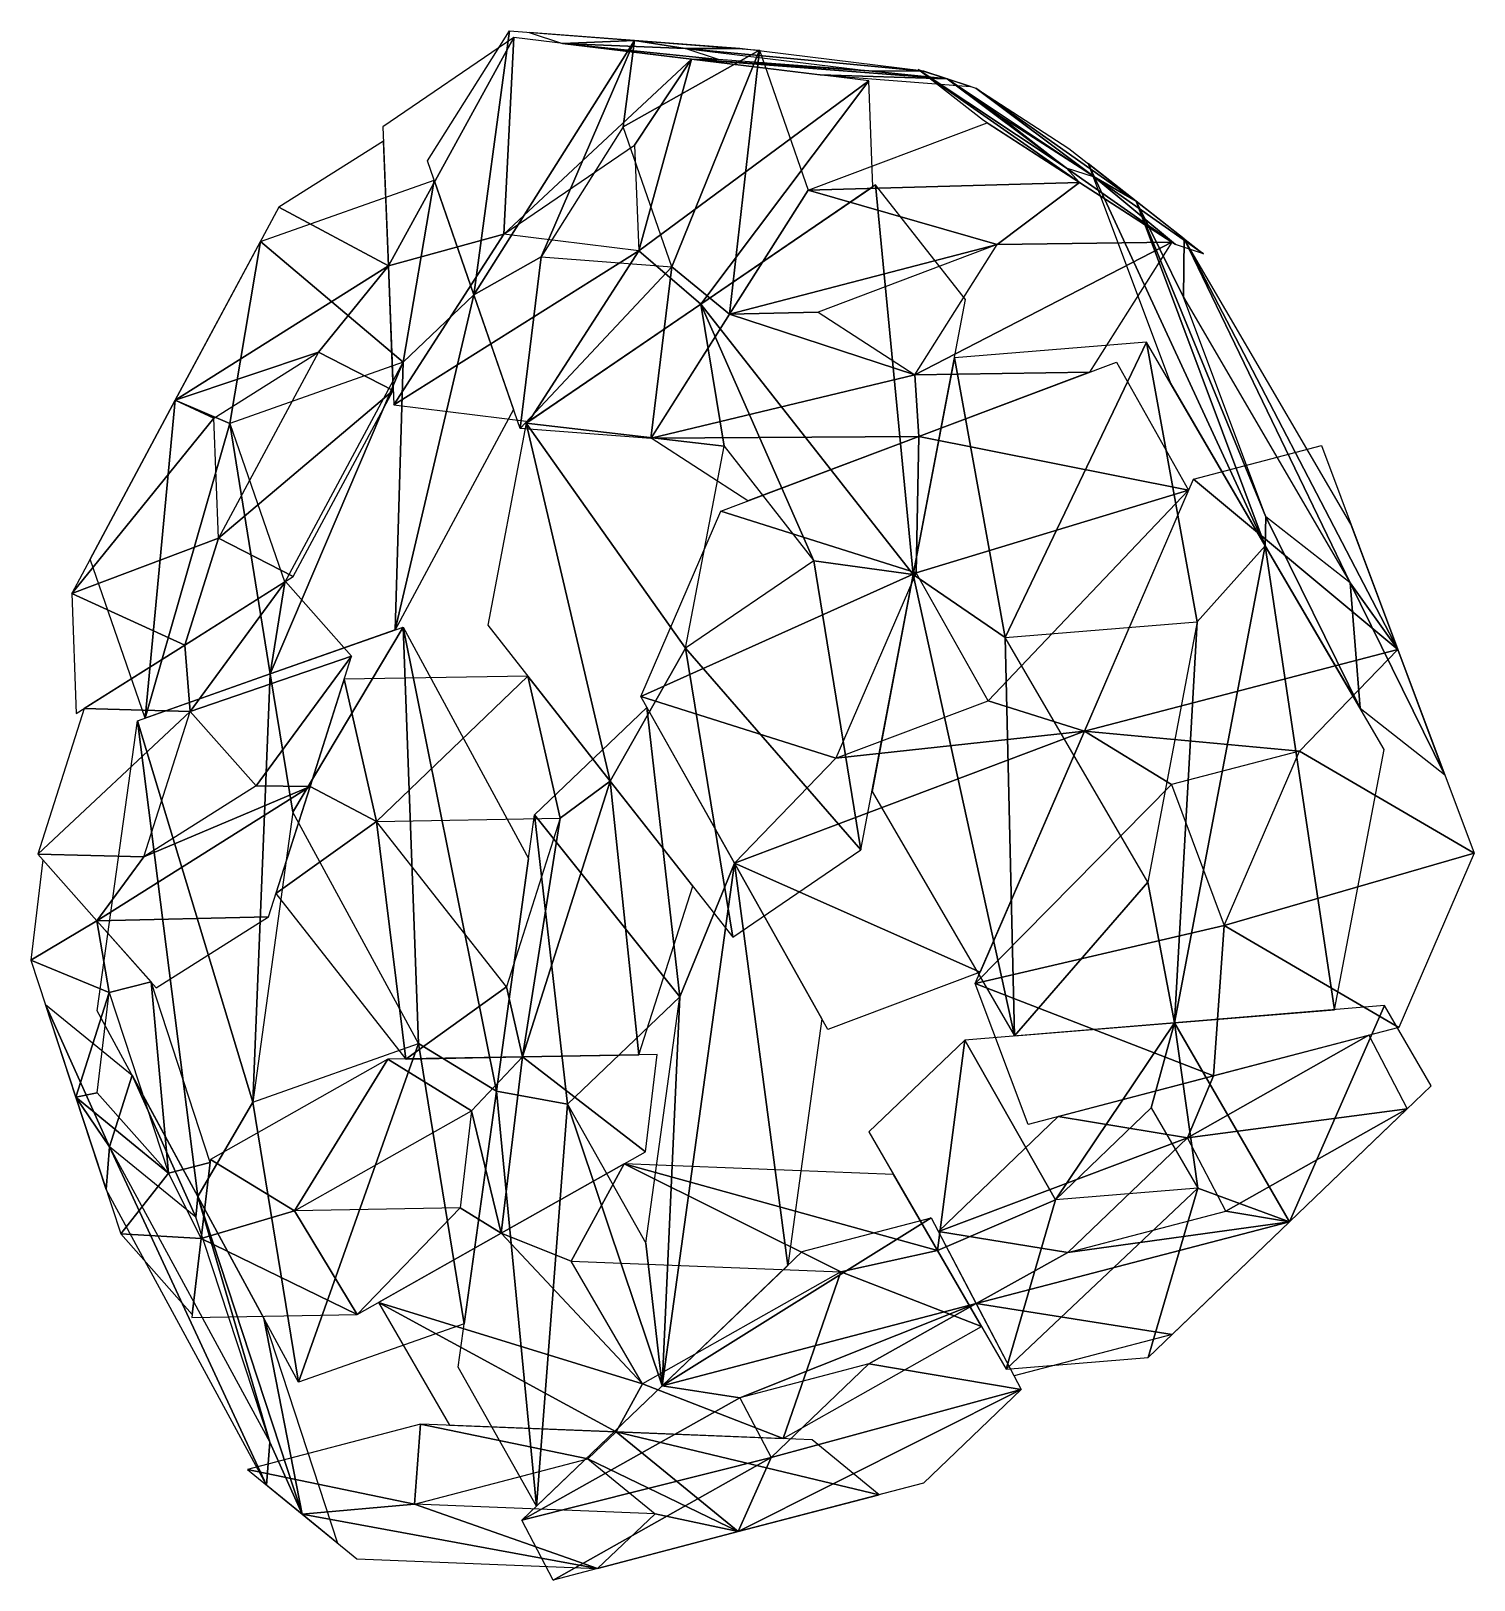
# Model space of a CAD drawing. Header units: metres. Extents: x 0 to 223, y -136 to 103.
import ezdxf

# ---------------------------------------------------------------- set-up
doc = ezdxf.new("R2010")
doc.units = ezdxf.units.M

msp = doc.modelspace()

# ---------------------------------------------------------------- linework, layer by layer
for points in [[(61.218636, 82.947014, -631.99615), (73.889496, 102.97229, -627.4152), (68.37811, 62.30388, -646.5741), (68.37821, 62.303978, -646.574)], [(93.175385, 101.49399, -637.6091), (68.37811, 62.30388, -646.5741), (73.889496, 102.97229, -627.4152), (73.889595, 102.97239, -627.4151)], [(82.06721, 101.04958, -600.09985), (93.175385, 101.49399, -637.6091), (76.923645, 102.73972, -629.019), (76.923744, 102.73982, -629.01886)], [(54.370083, 88.21034, -579.8521), (55.201847, 66.76205, -531.3019), (74.54983, 101.96967, -604.52167), (74.54993, 101.96977, -604.52155)], [(72.99449, 71.628654, -536.69604), (74.54983, 101.96967, -604.52167), (55.201847, 66.76205, -531.3019), (55.201946, 66.762146, -531.30176)], [(68.37811, 62.30388, -646.5741), (93.175385, 101.49399, -637.6091), (78.74417, 68.14043, -648.4913), (78.74427, 68.140526, -648.49115)], [(74.54983, 101.96967, -604.52167), (72.99449, 71.628654, -536.69604), (101.924255, 98.61917, -588.41956), (101.924355, 98.61927, -588.41943)], [(91.41504, 88.1657, -643.91034), (78.74417, 68.14043, -648.4913), (93.175385, 101.49399, -637.6091), (93.17548, 101.49409, -637.60895)], [(82.06721, 101.04958, -600.09985), (100.95401, 100.28916, -626.8627), (93.175385, 101.49399, -637.6091), (93.17548, 101.49409, -637.60895)], [(82.06721, 101.04958, -600.09985), (101.92425, 98.61917, -588.41956), (106.09758, 98.59902, -597.9435), (106.09768, 98.59912, -597.94336)], [(82.06721, 101.04958, -600.09985), (106.09758, 98.59902, -597.9435), (100.95401, 100.28916, -626.8627), (100.95411, 100.28926, -626.86255)], [(112.46129, 100.01568, -647.80286), (91.41504, 88.1657, -643.91034), (93.175385, 101.49399, -637.6091), (93.17548, 101.49409, -637.60895)], [(100.95401, 100.28916, -626.8627), (109.42714, 100.24825, -646.19916), (93.175385, 101.49399, -637.6091), (93.17548, 101.49409, -637.60895)], [(93.17423, 85.38798, -561.3656), (101.924255, 98.61917, -588.41956), (72.99449, 71.628654, -536.69604), (72.99459, 71.62875, -536.6959)], [(112.46129, 100.01568, -647.80286), (98.895966, 66.59574, -659.14276), (91.41504, 88.1657, -643.91034), (91.41514, 88.1658, -643.9102)], [(93.806595, 69.08134, -524.454), (101.924255, 98.61917, -588.41956), (93.17423, 85.38798, -561.3656), (93.17433, 85.38808, -561.3655)], [(93.806595, 69.08134, -524.454), (129.29868, 95.26868, -572.31744), (101.924255, 98.61917, -588.41956), (101.924355, 98.61927, -588.41943)], [(112.46129, 100.01568, -647.80286), (107.815796, 59.280884, -667.4194), (98.895966, 66.59574, -659.14276), (98.896065, 66.59584, -659.14264)], [(100.95401, 100.28916, -626.8627), (129.28352, 96.82177, -610.1987), (137.75665, 96.780846, -629.5352), (137.75676, 96.780945, -629.5351)], [(100.95401, 100.28916, -626.8627), (137.75665, 96.780846, -629.5352), (109.42714, 100.24825, -646.19916), (109.42724, 100.24835, -646.19904)], [(101.92425, 98.61917, -588.41956), (121.78129, 96.18877, -576.7393), (141.36194, 95.59618, -609.2649), (141.36205, 95.59628, -609.2648)], [(101.92425, 98.61917, -588.41956), (141.36194, 95.59618, -609.2649), (129.28352, 96.82177, -610.1987), (129.28363, 96.82187, -610.1986)], [(101.92425, 98.61917, -588.41956), (129.28352, 96.82177, -610.1987), (106.09758, 98.59902, -597.9435), (106.09768, 98.59912, -597.94336)], [(112.46129, 100.01568, -647.80286), (119.94221, 78.44571, -663.0353), (107.815796, 59.280884, -667.4194), (107.815895, 59.280983, -667.41925)], [(141.36194, 95.59618, -609.2649), (121.78129, 96.18877, -576.7393), (144.96722, 94.41151, -588.9945), (144.96733, 94.411606, -588.9944)], [(137.75665, 96.780846, -629.5352), (129.28352, 96.82177, -610.1987), (141.36194, 95.59618, -609.2649), (141.36205, 95.59628, -609.2648)], [(136.91891, 97.05613, -634.2452), (141.36194, 95.59618, -609.2649), (159.73058, 81.8912, -641.2108), (159.73068, 81.8913, -641.2107)], [(136.91891, 97.05613, -634.2452), (159.73058, 81.8912, -641.2108), (161.79193, 79.61329, -657.8419), (161.79204, 79.61339, -657.8418)], [(136.91891, 97.05613, -634.2452), (161.79193, 79.61329, -657.8419), (146.97377, 89.18996, -658.15295), (146.97388, 89.190056, -658.15283)], [(145.80495, 94.13624, -584.28455), (164.03644, 80.476326, -617.0017), (141.36194, 95.59618, -609.2649), (141.36205, 95.59628, -609.2648)], [(159.73058, 81.8912, -641.2108), (141.36194, 95.59618, -609.2649), (149.67572, 89.75736, -617.3031), (149.67583, 89.75746, -617.303)], [(149.67572, 89.75736, -617.3031), (141.36194, 95.59618, -609.2649), (164.03644, 80.476326, -617.0017), (164.03654, 80.476425, -617.0016)], [(93.806595, 69.08134, -524.454), (103.38838, 60.86423, -502.9577), (129.29868, 95.26868, -572.31744), (129.29878, 95.268776, -572.3173)], [(129.29868, 95.26868, -572.31744), (103.38838, 60.86423, -502.9577), (129.93105, 78.96204, -535.4058), (129.93115, 78.96214, -535.4057)], [(160.16563, 84.8552, -583.98315), (170.5408, 76.73847, -608.6524), (145.80495, 94.13624, -584.28455), (145.80505, 94.13634, -584.2844)], [(164.03644, 80.476326, -617.0017), (145.80495, 94.13624, -584.28455), (170.5408, 76.73847, -608.6524), (170.54091, 76.73857, -608.6523)], [(147.55202, 88.81625, -658.1408), (161.79193, 79.61329, -657.8419), (119.917404, 78.4065, -663.04425), (119.9175, 78.4066, -663.0441)], [(54.456345, 85.98603, -574.8172), (38.32839, 75.808586, -594.56494), (55.20185, 66.76205, -531.3019), (55.20195, 66.762146, -531.30176)], [(164.03644, 80.476326, -617.0017), (176.61008, 70.03662, -657.5309), (159.73058, 81.8912, -641.2108), (159.73068, 81.8913, -641.2107)], [(161.79193, 79.61329, -657.8419), (159.73058, 81.8912, -641.2108), (176.61008, 70.03662, -657.5309), (176.61018, 70.03672, -657.53076)], [(190.43573, 23.597372, -581.28674), (170.5408, 76.73847, -608.6524), (163.12932, 82.536644, -591.02997), (163.12943, 82.53674, -591.02985)], [(190.43573, 23.597372, -581.28674), (163.12932, 82.536644, -591.02997), (175.80688, 48.673748, -573.59186), (175.80699, 48.673847, -573.59174)], [(35.49326, 70.52658, -590.48065), (62.245647, 79.9858, -634.08734), (57.48225, 51.90069, -629.6356), (57.48235, 51.900787, -629.6355)], [(57.48225, 51.90069, -629.6356), (62.245647, 79.9858, -634.08734), (68.37811, 62.30388, -646.5741), (68.37821, 62.303978, -646.574)], [(103.388374, 60.864235, -502.9577), (136.13814, 19.144379, -510.9314), (130.33134, 79.23498, -535.8952), (130.33145, 79.23508, -535.8951)], [(149.10571, 70.02735, -660.8281), (119.917404, 78.4065, -663.04425), (161.79193, 79.61329, -657.8419), (161.79204, 79.61339, -657.8418)], [(144.19562, 61.573296, -539.27075), (130.33134, 79.23498, -535.8952), (136.13814, 19.144379, -510.9314), (136.13824, 19.144478, -510.9313)], [(176.03185, 70.410324, -657.543), (149.10571, 70.02735, -660.8281), (161.79193, 79.61329, -657.8419), (161.79204, 79.61339, -657.8418)], [(170.5408, 76.73847, -608.6524), (180.91595, 68.62175, -633.3217), (164.03644, 80.476326, -617.0017), (164.03654, 80.476425, -617.0016)], [(176.61008, 70.03662, -657.5309), (164.03644, 80.476326, -617.0017), (180.91595, 68.62175, -633.3217), (180.91606, 68.62185, -633.3216)], [(119.917404, 78.4065, -663.04425), (149.10571, 70.02735, -660.8281), (107.815796, 59.280884, -667.4194), (107.815895, 59.280983, -667.41925)], [(190.43573, 23.597372, -581.28674), (190.49979, 28.04578, -590.3783), (170.5408, 76.73847, -608.6524), (170.54091, 76.73857, -608.6523)], [(170.5408, 76.73847, -608.6524), (190.49979, 28.04578, -590.3783), (177.8222, 61.908684, -607.8164), (177.82231, 61.908783, -607.8163)], [(177.95227, 70.9403, -626.2749), (170.5408, 76.73847, -608.6524), (177.8222, 61.908684, -607.8164), (177.82231, 61.908783, -607.8163)], [(22.342773, 46.02651, -571.5359), (55.20185, 66.76205, -531.3019), (38.32839, 75.808586, -594.56494), (38.328487, 75.808685, -594.5648)], [(35.49326, 70.52658, -590.48065), (30.729855, 42.441467, -586.02893), (22.34277, 46.026512, -571.5359), (22.342869, 46.02661, -571.53577)], [(35.49326, 70.52658, -590.48065), (57.48225, 51.90069, -629.6356), (30.729855, 42.441467, -586.02893), (30.729954, 42.441566, -586.0288)], [(56.033607, 45.31374, -482.7516), (72.99449, 71.628654, -536.69604), (55.201847, 66.76205, -531.3019), (55.201946, 66.762146, -531.30176)], [(56.033607, 45.31374, -482.7516), (93.806595, 69.08134, -524.454), (72.99449, 71.628654, -536.69604), (72.99459, 71.62875, -536.6959)], [(121.471085, 59.617607, -665.73157), (107.815796, 59.280884, -667.4194), (149.10571, 70.02735, -660.8281), (149.10582, 70.02745, -660.828)], [(176.03185, 70.410324, -657.543), (163.33617, 50.345833, -662.13293), (136.41003, 49.962868, -665.418), (136.41014, 49.962967, -665.4179)], [(176.03185, 70.410324, -657.543), (136.41003, 49.962868, -665.418), (149.10571, 70.02735, -660.8281), (149.10582, 70.02745, -660.828)], [(177.95227, 70.9403, -626.2749), (177.8222, 61.908684, -607.8164), (203.51831, 17.861069, -621.3329), (203.51842, 17.861168, -621.33276)], [(177.95227, 70.9403, -626.2749), (203.51831, 17.861069, -621.3329), (210.86574, 7.614485, -629.86383), (210.86584, 7.614585, -629.8637)], [(177.95227, 70.9403, -626.2749), (210.86574, 7.614485, -629.86383), (203.64838, 26.892689, -639.7914), (203.64848, 26.892788, -639.79126)], [(56.033607, 45.31374, -482.7516), (76.84573, 42.766434, -470.50955), (93.806595, 69.08134, -524.454), (93.806694, 69.081436, -524.45386)], [(68.37811, 62.30388, -646.5741), (78.74417, 68.14043, -648.4913), (75.5376, 41.66074, -661.152), (75.5377, 41.66084, -661.15186)], [(98.895966, 66.59574, -659.14276), (75.5376, 41.66074, -661.152), (78.74417, 68.14043, -648.4913), (78.74427, 68.140526, -648.49115)], [(93.806595, 69.08134, -524.454), (76.84573, 42.766434, -470.50955), (103.38838, 60.86423, -502.9577), (103.38848, 60.86433, -502.9576)], [(55.20185, 66.76205, -531.3019), (22.342773, 46.02651, -571.5359), (44.405327, 53.4498, -530.46277), (44.405426, 53.449898, -530.46265)], [(55.20185, 66.76205, -531.3019), (44.405327, 53.4498, -530.46277), (55.94736, 47.538055, -487.78656), (55.94746, 47.538155, -487.78647)], [(75.5376, 41.66074, -661.152), (98.895966, 66.59574, -659.14276), (95.68938, 40.11605, -671.80347), (95.689476, 40.11615, -671.80334)], [(107.815796, 59.280884, -667.4194), (95.68938, 40.11605, -671.80347), (98.895966, 66.59574, -659.14276), (98.896065, 66.59584, -659.14264)], [(57.48225, 51.90069, -629.6356), (68.37811, 62.30388, -646.5741), (56.26613, 10.631552, -632.7777), (56.266228, 10.631652, -632.7776)], [(56.26613, 10.631552, -632.7777), (68.37811, 62.30388, -646.5741), (74.510574, 44.621956, -659.0608), (74.51067, 44.622055, -659.06067)], [(76.44543, 42.4935, -470.0202), (106.961624, 38.923492, -495.1231), (103.388374, 60.864235, -502.9577), (103.38847, 60.864334, -502.9576)], [(106.961624, 38.923492, -495.1231), (120.8259, 21.261818, -498.4987), (103.388374, 60.864235, -502.9577), (103.38847, 60.864334, -502.9576)], [(136.13814, 19.144379, -510.9314), (103.388374, 60.864235, -502.9577), (120.8259, 21.261818, -498.4987), (120.826, 21.261917, -498.4986)], [(136.41003, 49.962868, -665.418), (95.714195, 40.155266, -671.7945), (107.815796, 59.280884, -667.4194), (107.815895, 59.280983, -667.41925)], [(136.41003, 49.962868, -665.418), (107.815796, 59.280884, -667.4194), (121.471085, 59.617607, -665.73157), (121.47118, 59.617706, -665.73145)], [(150.32811, 9.446066, -524.66315), (172.11063, 55.00981, -571.6476), (142.48782, 52.580414, -533.2642), (142.48793, 52.580513, -533.2641)], [(150.32811, 9.446066, -524.66315), (179.95093, 11.875458, -563.04645), (172.11063, 55.00981, -571.6476), (172.11073, 55.00991, -571.64746)], [(172.11063, 55.00981, -571.6476), (179.95093, 11.875458, -563.04645), (190.43573, 23.597372, -581.28674), (190.43584, 23.597471, -581.2866)], [(28.27737, 43.272343, -550.2105), (44.405327, 53.4498, -530.46277), (22.342773, 46.02651, -571.5359), (22.342873, 46.026608, -571.53577)], [(28.995998, 24.74139, -508.26395), (55.94736, 47.538055, -487.78656), (44.405327, 53.4498, -530.46277), (44.405426, 53.449898, -530.46265)], [(150.32811, 9.446066, -524.66315), (142.48782, 52.580414, -533.2642), (136.13814, 19.144379, -510.9314), (136.13824, 19.144478, -510.9313)], [(57.48225, 51.90069, -629.6356), (56.26613, 10.631552, -632.7777), (36.983177, 3.8134055, -601.34625), (36.983276, 3.8135054, -601.3461)], [(57.48225, 51.90069, -629.6356), (36.983177, 3.8134055, -601.34625), (39.237797, 17.910282, -603.3525), (39.237896, 17.910381, -603.35236)], [(136.41003, 49.962868, -665.418), (163.33617, 50.345833, -662.13293), (136.99466, 40.42318, -666.80695), (136.99477, 40.42328, -666.8068)], [(178.60239, 32.141563, -659.4633), (136.99466, 40.42318, -666.80695), (167.49146, 51.911095, -661.3956), (167.49156, 51.911194, -661.3955)], [(136.41003, 49.962868, -665.418), (136.99466, 40.42318, -666.80695), (95.714195, 40.155266, -671.7945), (95.714294, 40.155365, -671.7944)], [(6.3571587, 16.24444, -548.5069), (28.27737, 43.272343, -550.2105), (22.342773, 46.02651, -571.5359), (22.342873, 46.026608, -571.53577)], [(9.192286, 21.526447, -552.5912), (22.34277, 46.026512, -571.5359), (17.700222, -3.0047402, -569.9148), (17.700321, -3.0046403, -569.9147)], [(30.729855, 42.441467, -586.02893), (17.700222, -3.0047402, -569.9148), (22.34277, 46.026512, -571.5359), (22.342869, 46.02661, -571.53577)], [(55.94736, 47.538055, -487.78656), (28.995998, 24.74139, -508.26395), (40.538033, 18.829655, -465.58774), (40.53813, 18.829754, -465.58765)], [(6.3571587, 16.24444, -548.5069), (28.995998, 24.74139, -508.26395), (28.27737, 43.272343, -550.2105), (28.27747, 43.27244, -550.2104)], [(17.700222, -3.0047402, -569.9148), (30.729855, 42.441467, -586.02893), (36.983177, 3.8134055, -601.34625), (36.983276, 3.8135054, -601.3461)], [(39.237797, 17.910282, -603.3525), (36.983177, 3.8134055, -601.34625), (30.729855, 42.441467, -586.02893), (30.729954, 42.441566, -586.0288)], [(76.44543, 42.4935, -470.0202), (70.53026, 11.345434, -449.21558), (89.415726, -12.712746, -453.81372), (89.415825, -12.712646, -453.81363)], [(76.44543, 42.4935, -470.0202), (89.415726, -12.712746, -453.81372), (101.04644, 7.775427, -474.31848), (101.04654, 7.775527, -474.3184)], [(76.44543, 42.4935, -470.0202), (101.04644, 7.775427, -474.31848), (106.961624, 38.923492, -495.1231), (106.96172, 38.92359, -495.12302)], [(95.714195, 40.155266, -671.7945), (136.99466, 40.42318, -666.80695), (110.65314, 30.500526, -671.48096), (110.65324, 30.500626, -671.48083)], [(136.59998, 19.427767, -666.91113), (106.49786, 28.935265, -672.21826), (136.99466, 40.42318, -666.80695), (136.99477, 40.42328, -666.8068)], [(178.60239, 32.141563, -659.4633), (136.59998, 19.427767, -666.91113), (136.99466, 40.42318, -666.80695), (136.99477, 40.42328, -666.8068)], [(210.86574, 7.6144886, -629.86383), (179.35315, 33.878426, -659.32776), (199.0997, 39.042625, -646.0481), (199.09981, 39.042725, -646.048)], [(210.86574, 7.6144886, -629.86383), (162.53732, -5.0245686, -662.36487), (179.35315, 33.878426, -659.32776), (179.35326, 33.878525, -659.32764)], [(178.60239, 32.141563, -659.4633), (147.7109, -0.34176636, -664.9788), (136.59998, 19.427767, -666.91113), (136.60008, 19.427866, -666.911)], [(178.60239, 32.141563, -659.4633), (162.53732, -5.0245647, -662.36487), (147.7109, -0.34176636, -664.9788), (147.71101, -0.34166637, -664.9787)], [(136.59998, 19.427767, -666.91113), (94.129456, 0.3212347, -674.45215), (106.49786, 28.935265, -672.21826), (106.49796, 28.935364, -672.21814)], [(205.06454, -1.4790115, -588.9817), (190.49979, 28.04578, -590.3783), (190.43573, 23.597372, -581.28674), (190.43584, 23.597471, -581.2866)], [(205.06454, -1.4790115, -588.9817), (203.51831, 17.861069, -621.3329), (190.49979, 28.04578, -590.3783), (190.4999, 28.04588, -590.3782)], [(6.3571587, 16.24444, -548.5069), (23.806908, 8.271575, -486.07404), (28.995998, 24.74139, -508.26395), (28.996098, 24.74149, -508.26385)], [(23.806908, 8.271575, -486.07404), (40.538033, 18.829655, -465.58774), (28.995998, 24.74139, -508.26395), (28.996098, 24.74149, -508.26385)], [(176.46306, -49.97961, -532.1428), (201.13785, -47.956017, -564.1148), (190.43573, 23.597372, -581.28674), (190.43584, 23.597471, -581.2866)], [(176.46306, -49.97961, -532.1428), (190.43573, 23.597372, -581.28674), (179.95093, 11.875458, -563.04645), (179.95103, 11.875558, -563.0463)], [(190.43573, 23.597372, -581.28674), (201.13785, -47.956017, -564.1148), (208.76083, -7.8150673, -590.926), (208.76094, -7.814967, -590.9259)], [(136.59998, 19.427767, -666.91113), (124.231575, -9.186262, -669.14496), (94.129456, 0.3212347, -674.45215), (94.129555, 0.3213347, -674.452)], [(101.04644, 7.775427, -474.31848), (128.08066, -23.284527, -482.59204), (120.8259, 21.261818, -498.4987), (120.826, 21.261917, -498.4986)], [(136.13814, 19.144379, -510.9314), (120.8259, 21.261818, -498.4987), (128.08066, -23.284527, -482.59204), (128.08076, -23.284428, -482.59195)], [(151.78827, -52.003212, -500.17078), (136.13814, 19.144379, -510.9314), (129.78845, -14.2916565, -488.59863), (129.78856, -14.291556, -488.59854)], [(151.78827, -52.003212, -500.17078), (150.32811, 9.446066, -524.66315), (136.13814, 19.144379, -510.9314), (136.13824, 19.144478, -510.9313)], [(24.64338, -1.9670048, -479.6845), (39.34376, 18.076015, -467.05005), (23.806908, 8.271575, -486.07404), (23.807007, 8.271675, -486.07394)], [(24.64338, -1.9670048, -479.6845), (49.526073, 6.585657, -445.6543), (39.34376, 18.076015, -467.05005), (39.34386, 18.076115, -467.04996)], [(205.06454, -1.4790115, -588.9817), (218.0831, -11.663719, -619.9363), (203.51831, 17.861069, -621.3329), (203.51842, 17.861168, -621.33276)], [(203.51831, 17.861069, -621.3329), (218.0831, -11.663719, -619.9363), (210.86574, 7.614485, -629.86383), (210.86584, 7.614585, -629.8637)], [(6.3571587, 16.24444, -548.5069), (7.075783, -2.2865067, -506.5603), (23.806908, 8.271575, -486.07404), (23.807007, 8.271675, -486.07394)], [(57.474426, 11.058785, -634.7472), (40.468033, -17.47384, -601.7752), (36.983177, 3.8134055, -601.34625), (36.983276, 3.8135054, -601.3461)], [(57.474426, 11.058785, -634.7472), (59.822163, -53.164482, -623.404), (40.468033, -17.47384, -601.7752), (40.468132, -17.473742, -601.7751)], [(57.474426, 11.058785, -634.7472), (76.82855, -24.631853, -656.37604), (71.86302, -60.50795, -640.32544), (71.86312, -60.50785, -640.3253)], [(57.474426, 11.058785, -634.7472), (71.86302, -60.50795, -640.32544), (59.822163, -53.164482, -623.404), (59.82226, -53.164383, -623.4039)], [(176.46306, -49.97961, -532.1428), (179.95093, 11.875458, -563.04645), (172.32791, -28.265495, -536.2353), (172.32802, -28.265396, -536.23517)], [(23.806908, 8.271575, -486.07404), (8.270054, -1.5328684, -505.09802), (24.64338, -1.9670048, -479.6845), (24.643478, -1.9669048, -479.68442)], [(89.415726, -12.712746, -453.81372), (108.3012, -36.770924, -458.41187), (101.04644, 7.775427, -474.31848), (101.04654, 7.775527, -474.3184)], [(128.08066, -23.284527, -482.59204), (101.04644, 7.775427, -474.31848), (108.3012, -36.770924, -458.41187), (108.3013, -36.770824, -458.41177)], [(151.78827, -52.003212, -500.17078), (172.32791, -28.265495, -536.2353), (150.32811, 9.446066, -524.66315), (150.32822, 9.446166, -524.663)], [(210.86574, 7.6144886, -629.86383), (195.71634, -8.079233, -637.2395), (162.53732, -5.0245686, -662.36487), (162.53743, -5.0244684, -662.36475)], [(222.63179, -23.813652, -613.6795), (195.71634, -8.079233, -637.2395), (210.86574, 7.6144886, -629.86383), (210.86584, 7.6145887, -629.8637)], [(24.64338, -1.9670048, -479.6845), (34.8257, -13.457365, -458.28876), (49.526073, 6.585657, -445.6543), (49.526173, 6.5857573, -445.6542)], [(49.526073, 6.585657, -445.6543), (34.8257, -13.457365, -458.28876), (43.122063, -13.524857, -445.48773), (43.12216, -13.524756, -445.48764)], [(16.491924, -3.4319735, -567.94525), (36.983177, 3.8134055, -601.34625), (34.27807, -62.19647, -581.7668), (34.278168, -62.19637, -581.76666)], [(34.27807, -62.19647, -581.7668), (36.983177, 3.8134055, -601.34625), (40.468033, -17.47384, -601.7752), (40.468132, -17.473742, -601.7751)], [(53.380135, -18.92998, -447.6078), (48.382378, 2.994093, -445.62454), (43.122063, -13.524857, -445.48773), (43.12216, -13.524756, -445.48764)], [(53.380135, -18.92998, -447.6078), (76.69608, 3.4907894, -450.7168), (48.382378, 2.994093, -445.62454), (48.382477, 2.9941928, -445.62445)], [(53.380135, -18.92998, -447.6078), (81.69384, -18.433277, -452.70007), (76.69608, 3.4907894, -450.7168), (76.69618, 3.4908893, -450.7167)], [(76.69608, 3.4907894, -450.7168), (81.69384, -18.433277, -452.70007), (89.415726, -12.712746, -453.81372), (89.415825, -12.712646, -453.81363)], [(94.129456, 0.3212347, -674.45215), (124.231575, -9.186262, -669.14496), (108.5612, -25.356981, -671.9423), (108.5613, -25.356882, -671.9422)], [(1.130146, -23.954323, -504.9123), (24.64338, -1.9670048, -479.6845), (8.270054, -1.5328684, -505.09802), (8.270154, -1.5327684, -505.09793)], [(24.64338, -1.9670048, -479.6845), (1.130146, -23.954323, -504.9123), (17.503479, -24.38846, -479.49878), (17.503578, -24.388361, -479.4987)], [(77.75626, -17.92913, -659.37476), (95.06747, -1.3477688, -674.289), (100.15979, -45.961746, -659.9537), (100.15989, -45.961647, -659.95355)], [(100.15979, -45.961746, -659.9537), (95.06747, -1.3477688, -674.289), (108.5612, -25.356981, -671.9423), (108.5613, -25.356882, -671.9422)], [(162.53732, -5.0245647, -662.36487), (124.231575, -9.186262, -669.14496), (147.7109, -0.34176636, -664.9788), (147.71101, -0.34166637, -664.9787)], [(16.491924, -3.4319735, -567.94525), (25.827673, -76.78532, -565.2873), (10.301962, -48.154602, -547.9369), (10.302062, -48.154503, -547.93677)], [(16.491924, -3.4319735, -567.94525), (34.27807, -62.19647, -581.7668), (25.827673, -76.78532, -565.2873), (25.827772, -76.78522, -565.2872)], [(162.53732, -5.0245647, -662.36487), (146.47226, -42.1907, -665.26636), (108.5612, -25.356981, -671.9423), (108.5613, -25.356882, -671.9422)], [(162.53732, -5.0245647, -662.36487), (108.5612, -25.356981, -671.9423), (124.231575, -9.186262, -669.14496), (124.231674, -9.186162, -669.14484)], [(145.72153, -43.927563, -665.402), (162.53732, -5.0245686, -662.36487), (175.96979, -13.243433, -650.5191), (175.9699, -13.243333, -650.519)], [(162.53732, -5.0245686, -662.36487), (195.71634, -8.079233, -637.2395), (175.96979, -13.243433, -650.5191), (175.9699, -13.243333, -650.519)], [(222.63179, -23.813652, -613.6795), (184.09868, -34.956398, -639.33777), (195.71634, -8.079233, -637.2395), (195.71645, -8.079133, -637.2394)], [(43.122063, -13.524857, -445.48773), (10.262985, -34.26039, -485.72174), (36.718056, -33.63537, -445.32114), (36.718155, -33.63527, -445.32104)], [(10.262985, -34.26039, -485.72174), (43.122063, -13.524857, -445.48773), (17.503479, -24.38846, -479.49878), (17.503578, -24.388361, -479.4987)], [(34.8257, -13.457365, -458.28876), (17.503479, -24.38846, -479.49878), (43.122063, -13.524857, -445.48773), (43.12216, -13.524756, -445.48764)], [(43.122063, -13.524857, -445.48773), (37.861755, -30.043812, -445.3509), (53.380135, -18.92998, -447.6078), (53.380234, -18.92988, -447.6077)], [(75.87181, -55.24472, -453.46143), (93.85177, -54.929295, -456.69516), (89.415726, -12.712746, -453.81372), (89.415825, -12.712646, -453.81363)], [(75.87181, -55.24472, -453.46143), (89.415726, -12.712746, -453.81372), (81.69384, -18.433277, -452.70007), (81.69394, -18.433178, -452.69998)], [(89.415726, -12.712746, -453.81372), (93.85177, -54.929295, -456.69516), (102.13537, -28.916283, -456.91064), (102.13547, -28.916183, -456.91055)], [(145.72153, -43.927563, -665.402), (175.96979, -13.243433, -650.5191), (184.09868, -34.956398, -639.33777), (184.09879, -34.9563, -639.33765)], [(57.891853, -55.560135, -450.22772), (53.380135, -18.92998, -447.6078), (37.861755, -30.043812, -445.3509), (37.861855, -30.043713, -445.3508)], [(53.380135, -18.92998, -447.6078), (57.891853, -55.560135, -450.22772), (73.41022, -44.446304, -452.48462), (73.41032, -44.446205, -452.48453)], [(77.75626, -17.92913, -659.37476), (82.84859, -62.54311, -645.0394), (71.86302, -60.507954, -640.32544), (71.86312, -60.507854, -640.3253)], [(75.87181, -55.24472, -453.46143), (81.69384, -18.433277, -452.70007), (73.41022, -44.446304, -452.48462), (73.41032, -44.446205, -452.48453)], [(77.75626, -17.92913, -659.37476), (100.15979, -45.961746, -659.9537), (82.84859, -62.54311, -645.0394), (82.84869, -62.54301, -645.0393)], [(222.63179, -23.813652, -613.6795), (211.01411, -50.69083, -615.77783), (184.09868, -34.956398, -639.33777), (184.09879, -34.9563, -639.33765)], [(0.081020355, -40.29938, -515.32733), (10.262985, -34.26039, -485.72174), (1.9296303, -24.856514, -503.23236), (1.9297303, -24.856415, -503.23227)], [(10.262985, -34.26039, -485.72174), (17.503479, -24.38846, -479.49878), (1.130146, -23.954323, -504.9123), (1.130246, -23.954224, -504.9122)], [(97.405685, -105.9557, -635.88336), (108.5612, -25.356981, -671.9423), (116.79265, -87.38609, -652.586), (116.79275, -87.385994, -652.5859)], [(108.5612, -25.356981, -671.9423), (97.405685, -105.9557, -635.88336), (100.15979, -45.961746, -659.9537), (100.15989, -45.961647, -659.95355)], [(122.05492, -49.366196, -669.59564), (116.79265, -87.38609, -652.586), (108.5612, -25.356981, -671.9423), (108.5613, -25.356882, -671.9422)], [(108.5612, -25.356981, -671.9423), (146.47226, -42.1907, -665.26636), (122.99292, -51.035194, -669.4325), (122.99302, -51.035095, -669.4324)], [(151.78827, -52.003212, -500.17078), (176.46306, -49.97961, -532.1428), (172.32791, -28.265495, -536.2353), (172.32802, -28.265396, -536.23517)], [(0.081020355, -40.29938, -515.32733), (12.156456, -45.30916, -485.91745), (10.262985, -34.26039, -485.72174), (10.263085, -34.260292, -485.72165)], [(19.395836, -44.566467, -466.5312), (36.718056, -33.63537, -445.32114), (10.262985, -34.26039, -485.72174), (10.263085, -34.260292, -485.72165)], [(10.262985, -34.26039, -485.72174), (12.156456, -45.30916, -485.91745), (18.59634, -43.664276, -468.21112), (18.59644, -43.664177, -468.21103)], [(145.72153, -43.927563, -665.402), (184.09868, -34.956398, -639.33777), (182.43225, -58.165672, -634.9992), (182.43236, -58.165573, -634.9991)], [(184.09868, -34.956398, -639.33777), (211.01411, -50.69083, -615.77783), (182.43225, -58.165672, -634.9992), (182.43236, -58.165573, -634.9991)], [(0.081020355, -40.29938, -515.32733), (7.011591, -61.421825, -506.9948), (12.156456, -45.30916, -485.91745), (12.156556, -45.30906, -485.91736)], [(12.156456, -45.30916, -485.91745), (7.011591, -61.421825, -506.9948), (10.30785, -60.752014, -498.01245), (10.30795, -60.751915, -498.01236)], [(21.289646, -73.14458, -474.93674), (18.59634, -43.664276, -468.21112), (12.156456, -45.30916, -485.91745), (12.156556, -45.30906, -485.91736)], [(18.59634, -43.664276, -468.21112), (21.289646, -73.14458, -474.93674), (27.729534, -71.49969, -457.2304), (27.729633, -71.49959, -457.23032)], [(75.87181, -55.24472, -453.46143), (73.41022, -44.446304, -452.48462), (57.891853, -55.560135, -450.22772), (57.891953, -55.560036, -450.22763)], [(145.72153, -43.927563, -665.402), (182.43225, -58.165672, -634.9992), (153.8504, -65.640526, -654.2206), (153.85051, -65.64043, -654.22046)], [(15.6684475, -58.050854, -553.9341), (12.172676, -69.08088, -516.3443), (2.332798, -47.162186, -512.62006), (2.332898, -47.162086, -512.61993)], [(7.011591, -61.421825, -506.9948), (2.332798, -47.162186, -512.62006), (12.172676, -69.08088, -516.3443), (12.172776, -69.08078, -516.3442)], [(94.89753, -83.98165, -642.94403), (100.15979, -45.961746, -659.9537), (97.405685, -105.9557, -635.88336), (97.405785, -105.955605, -635.88324)], [(176.46306, -49.97961, -532.1428), (194.19586, -80.64591, -570.79395), (208.84554, -47.3239, -574.1019), (208.84564, -47.3238, -574.1018)], [(216.00269, -59.701164, -589.70197), (208.84554, -47.3239, -574.1019), (194.19586, -80.64591, -570.79395), (194.19597, -80.64581, -570.7938)], [(144.0806, -52.635326, -490.18365), (158.10457, -77.28419, -520.94434), (176.46306, -49.97961, -532.1428), (176.46317, -49.97951, -532.1427)], [(172.86252, -63.10965, -533.74054), (176.46306, -49.97961, -532.1428), (158.10457, -77.28419, -520.94434), (158.10468, -77.28409, -520.9442)], [(172.86252, -63.10965, -533.74054), (180.01968, -75.486916, -549.3406), (176.46306, -49.97961, -532.1428), (176.46317, -49.97951, -532.1427)], [(194.19586, -80.64591, -570.79395), (176.46306, -49.97961, -532.1428), (180.01968, -75.486916, -549.3406), (180.01979, -75.48682, -549.34045)], [(212.32263, -63.23573, -586.5111), (178.4332, -67.70014, -618.99054), (206.39078, -51.89994, -618.887), (206.39088, -51.89984, -618.8869)], [(182.43225, -58.165672, -634.9992), (206.39078, -51.89994, -618.887), (178.4332, -67.70014, -618.99054), (178.4333, -67.70004, -618.9904)], [(59.822163, -53.164482, -623.404), (41.353382, -105.41602, -582.6377), (34.27807, -62.19647, -581.7668), (34.278168, -62.19637, -581.76666)], [(41.353382, -105.41602, -582.6377), (59.822163, -53.164482, -623.404), (66.89748, -96.38405, -624.2749), (66.897575, -96.38395, -624.2748)], [(71.86302, -60.50795, -640.32544), (66.89748, -96.38405, -624.2749), (59.822163, -53.164482, -623.404), (59.82226, -53.164383, -623.4039)], [(75.87181, -55.24472, -453.46143), (94.84172, -69.85981, -468.92764), (96.63485, -54.880478, -457.1957), (96.63495, -54.88038, -457.19562)], [(129.32263, -66.80986, -477.38748), (139.89825, -85.0989, -500.4386), (144.0806, -52.635326, -490.18365), (144.0807, -52.635227, -490.18356)], [(158.10457, -77.28419, -520.94434), (144.0806, -52.635326, -490.18365), (139.89825, -85.0989, -500.4386), (139.89836, -85.0988, -500.4385)], [(40.719215, -78.954124, -465.7619), (55.108765, -55.60895, -449.72717), (27.785023, -71.036156, -456.86737), (27.785122, -71.03606, -456.86728)], [(40.719215, -78.954124, -465.7619), (68.04297, -63.526924, -458.62167), (55.108765, -55.60895, -449.72717), (55.108864, -55.608852, -449.72708)], [(55.108765, -55.60895, -449.72717), (68.04297, -63.526924, -458.62167), (75.87181, -55.24472, -453.46143), (75.87191, -55.24462, -453.46133)], [(72.62041, -82.40615, -474.7345), (75.87181, -55.24472, -453.46143), (68.04297, -63.526924, -458.62167), (68.04307, -63.526825, -458.62158)], [(72.62041, -82.40615, -474.7345), (94.84172, -69.85981, -468.92764), (75.87181, -55.24472, -453.46143), (75.87191, -55.24462, -453.46133)], [(12.172676, -69.08088, -516.3443), (15.6684475, -58.050854, -553.9341), (25.508324, -79.96955, -557.65826), (25.508423, -79.96945, -557.65814)], [(25.827675, -76.78532, -565.2873), (25.508324, -79.96955, -557.65826), (15.6684475, -58.050854, -553.9341), (15.668548, -58.050755, -553.93396)], [(178.4332, -67.70014, -618.99054), (158.47374, -64.43141, -651.1114), (182.43225, -58.165672, -634.9992), (182.43236, -58.165573, -634.9991)], [(10.30785, -60.752014, -498.01245), (7.011591, -61.421825, -506.9948), (21.289646, -73.14458, -474.93674), (21.289745, -73.14448, -474.93665)], [(12.172676, -69.08088, -516.3443), (11.690374, -75.68147, -501.36957), (7.011591, -61.421825, -506.9948), (7.011691, -61.421726, -506.99472)], [(13.942154, -82.54427, -498.66226), (21.289646, -73.14458, -474.93674), (7.011591, -61.421825, -506.9948), (7.011691, -61.421726, -506.99472)], [(65.96977, -103.086784, -621.2762), (71.86302, -60.507954, -640.32544), (78.01872, -124.525314, -619.1808), (78.01882, -124.525215, -619.18066)], [(82.84859, -62.54311, -645.0394), (78.01872, -124.525314, -619.1808), (71.86302, -60.507954, -640.32544), (71.86312, -60.507854, -640.3253)], [(25.827673, -76.78532, -565.2873), (34.27807, -62.19647, -581.7668), (41.353382, -105.41602, -582.6377), (41.35348, -105.415924, -582.6376)], [(72.62041, -82.40615, -474.7345), (68.04297, -63.526924, -458.62167), (66.24984, -78.50625, -470.35364), (66.24994, -78.50615, -470.35355)], [(78.01872, -124.525314, -619.1808), (82.84859, -62.54311, -645.0394), (97.405685, -105.9557, -635.88336), (97.405785, -105.955605, -635.88324)], [(94.89753, -83.98165, -642.94403), (97.405685, -105.9557, -635.88336), (82.84859, -62.54311, -645.0394), (82.84869, -62.54301, -645.0393)], [(178.4332, -67.70014, -618.99054), (140.0357, -82.14052, -635.1243), (158.47374, -64.43141, -651.1114), (158.47385, -64.43131, -651.11127)], [(178.4332, -67.70014, -618.99054), (212.32263, -63.23573, -586.5111), (184.36507, -79.03594, -586.6147), (184.36517, -79.03584, -586.61456)], [(194.19586, -80.64591, -570.79395), (184.36507, -79.03594, -586.6147), (212.32263, -63.23573, -586.5111), (212.32274, -63.23563, -586.511)], [(12.172676, -69.08088, -516.3443), (36.410988, -121.26837, -528.99554), (11.690374, -75.68147, -501.36957), (11.6904745, -75.68137, -501.36948)], [(12.172676, -69.08088, -516.3443), (36.893295, -114.66778, -543.9703), (36.410988, -121.26837, -528.99554), (36.411087, -121.26827, -528.9954)], [(178.4332, -67.70014, -618.99054), (159.99518, -85.40926, -603.0035), (140.0357, -82.14052, -635.1243), (140.03581, -82.14042, -635.1242)], [(26.326744, -83.21826, -466.4085), (27.729534, -71.49969, -457.2304), (21.289646, -73.14458, -474.93674), (21.289745, -73.14448, -474.93665)], [(40.719215, -78.954124, -465.7619), (27.785023, -71.036156, -456.86737), (26.326744, -83.21826, -466.4085), (26.326843, -83.21816, -466.40842)], [(21.289646, -73.14458, -474.93674), (13.942154, -82.54427, -498.66226), (26.326744, -83.21826, -466.4085), (26.326843, -83.21816, -466.40842)], [(91.56052, -71.71241, -469.7851), (72.62041, -82.40615, -474.7345), (83.4125, -86.73171, -483.00082), (83.4126, -86.73161, -483.00073)], [(91.56052, -71.71241, -469.7851), (83.4125, -86.73171, -483.00082), (124.97135, -88.39506, -498.87875), (124.97145, -88.39496, -498.87866)], [(91.56052, -71.71241, -469.7851), (124.97135, -88.39506, -498.87875), (139.89827, -85.09889, -500.4386), (139.89838, -85.09879, -500.4385)], [(91.56052, -71.71241, -469.7851), (139.89827, -85.09889, -500.4386), (133.11937, -73.37577, -485.66302), (133.11948, -73.37567, -485.66293)], [(150.47389, -103.38793, -523.4897), (172.38902, -101.59065, -551.8859), (180.01968, -75.486916, -549.3406), (180.01979, -75.48682, -549.34045)], [(150.47389, -103.38793, -523.4897), (180.01968, -75.486916, -549.3406), (158.10457, -77.28419, -520.94434), (158.10468, -77.28409, -520.9442)], [(180.01968, -75.486916, -549.3406), (172.38902, -101.59065, -551.8859), (194.19586, -80.64591, -570.79395), (194.19597, -80.64581, -570.7938)], [(25.827675, -76.78532, -565.2873), (36.893295, -114.66778, -543.9703), (25.508324, -79.96955, -557.65826), (25.508423, -79.96945, -557.65814)], [(25.827675, -76.78532, -565.2873), (35.9869, -95.51978, -576.6405), (41.89143, -125.74319, -545.97406), (41.89153, -125.74309, -545.97394)], [(25.827675, -76.78532, -565.2873), (41.89143, -125.74319, -545.97406), (36.893295, -114.66778, -543.9703), (36.893394, -114.66768, -543.97015)], [(50.39909, -94.95249, -480.54135), (66.24984, -78.50625, -470.35364), (40.719215, -78.954124, -465.7619), (40.719315, -78.954025, -465.7618)], [(50.39909, -94.95249, -480.54135), (72.62041, -82.40615, -474.7345), (66.24984, -78.50625, -470.35364), (66.24994, -78.50615, -470.35355)], [(150.47389, -103.38793, -523.4897), (158.10457, -77.28419, -520.94434), (139.89825, -85.0989, -500.4386), (139.89836, -85.0988, -500.4385)], [(50.39909, -94.95249, -480.54135), (40.719215, -78.954124, -465.7619), (26.326744, -83.21826, -466.4085), (26.326843, -83.21816, -466.40842)], [(145.86746, -93.28497, -603.295), (97.405685, -105.9557, -635.88336), (138.93286, -80.03295, -641.14374), (138.93297, -80.03285, -641.1436)], [(119.03911, -85.23435, -654.52136), (138.93286, -80.03295, -641.14374), (97.405685, -105.9557, -635.88336), (97.405785, -105.955605, -635.88324)], [(194.19586, -80.64591, -570.79395), (176.06906, -98.0561, -555.0768), (145.86746, -93.28497, -603.295), (145.86757, -93.284874, -603.29486)], [(194.19586, -80.64591, -570.79395), (145.86746, -93.28497, -603.295), (159.99518, -85.40926, -603.0035), (159.99529, -85.409164, -603.00336)], [(194.19586, -80.64591, -570.79395), (159.99518, -85.40926, -603.0035), (184.36507, -79.03594, -586.6147), (184.36517, -79.03584, -586.61456)], [(24.923962, -94.93682, -475.58658), (26.326744, -83.21826, -466.4085), (13.942154, -82.54427, -498.66226), (13.942254, -82.544174, -498.66217)], [(50.39909, -94.95249, -480.54135), (26.326744, -83.21826, -466.4085), (24.868473, -95.40037, -475.94962), (24.868572, -95.40027, -475.94952)], [(53.680298, -93.09989, -479.6839), (94.36639, -105.674904, -506.8764), (72.62041, -82.40615, -474.7345), (72.62051, -82.40605, -474.7344)], [(83.4125, -86.73171, -483.00082), (72.62041, -82.40615, -474.7345), (94.36639, -105.674904, -506.8764), (94.366486, -105.674805, -506.8763)], [(140.0357, -82.14052, -635.1243), (159.99518, -85.40926, -603.0035), (145.86746, -93.28497, -603.295), (145.86757, -93.284874, -603.29486)], [(124.97135, -88.39506, -498.87875), (146.67717, -96.82203, -515.2142), (139.89827, -85.09889, -500.4386), (139.89838, -85.09879, -500.4385)], [(116.0722, -114.10183, -523.2118), (124.97135, -88.39506, -498.87875), (94.36639, -105.674904, -506.8764), (94.366486, -105.674805, -506.8763)], [(116.0722, -114.10183, -523.2118), (146.67717, -96.82203, -515.2142), (124.97135, -88.39506, -498.87875), (124.97145, -88.39496, -498.87866)], [(64.634186, -112.04305, -503.55948), (90.353195, -113.07246, -513.3856), (53.680298, -93.09989, -479.6839), (53.680397, -93.09979, -479.6838)], [(94.36639, -105.674904, -506.8764), (53.680298, -93.09989, -479.6839), (90.353195, -113.07246, -513.3856), (90.353294, -113.07236, -513.3855)], [(41.89143, -125.74319, -545.97406), (35.9869, -95.51978, -576.6405), (47.371872, -130.21802, -562.9525), (47.37197, -130.21791, -562.9524)], [(97.405685, -105.9557, -635.88336), (145.86746, -93.28497, -603.295), (109.40723, -107.78929, -616.86163), (109.407326, -107.78919, -616.8615)], [(129.30098, -102.58789, -603.48395), (109.40723, -107.78929, -616.86163), (145.86746, -93.28497, -603.295), (145.86757, -93.284874, -603.29486)], [(152.80205, -106.53697, -565.4462), (129.30098, -102.58789, -603.48395), (145.86746, -93.28497, -603.295), (145.86757, -93.284874, -603.29486)], [(145.86746, -93.28497, -603.295), (176.06906, -98.0561, -555.0768), (151.69919, -104.42942, -571.46564), (151.6993, -104.42932, -571.4655)], [(152.80205, -106.53697, -565.4462), (114.23624, -117.01752, -590.5051), (129.30098, -102.58789, -603.48395), (129.30109, -102.58779, -603.4838)], [(97.405685, -105.9557, -635.88336), (109.40723, -107.78929, -616.86163), (75.77226, -126.677055, -617.24536), (75.77236, -126.676956, -617.24524)], [(116.0722, -114.10183, -523.2118), (94.36639, -105.674904, -506.8764), (90.353195, -113.07246, -513.3856), (90.353294, -113.07236, -513.3855)], [(152.80205, -106.53697, -565.4462), (137.7373, -120.96658, -552.4674), (109.16928, -128.43594, -571.6781), (109.16938, -128.43584, -571.678)], [(152.80205, -106.53697, -565.4462), (109.16928, -128.43594, -571.6781), (114.23624, -117.01752, -590.5051), (114.236336, -117.01742, -590.505)], [(114.23624, -117.01752, -590.5051), (75.77226, -126.677055, -617.24536), (109.40723, -107.78929, -616.86163), (109.407326, -107.78919, -616.8615)], [(59.24205, -124.20928, -544.8088), (60.17346, -111.86453, -501.85522), (33.450844, -118.85139, -519.825), (33.450943, -118.85129, -519.8249)], [(59.24205, -124.20928, -544.8088), (85.96466, -117.22241, -526.839), (60.17346, -111.86453, -501.85522), (60.173557, -111.86443, -501.85513)], [(60.17346, -111.86453, -501.85522), (85.96466, -117.22241, -526.839), (90.353195, -113.07246, -513.3856), (90.353294, -113.07236, -513.3855)], [(109.16928, -128.43594, -571.6781), (90.353195, -113.07246, -513.3856), (85.96466, -117.22241, -526.839), (85.96476, -117.22231, -526.83887)], [(109.16928, -128.43594, -571.6781), (130.90843, -122.75204, -557.0595), (90.353195, -113.07246, -513.3856), (90.353294, -113.07236, -513.3855)], [(90.353195, -113.07246, -513.3856), (130.90843, -122.75204, -557.0595), (120.53293, -114.28036, -524.9161), (120.53303, -114.28026, -524.91595)], [(36.410988, -121.26837, -528.99554), (36.893295, -114.66778, -543.9703), (41.89143, -125.74319, -545.97406), (41.89153, -125.74309, -545.97394)], [(75.77226, -126.677055, -617.24536), (114.23624, -117.01752, -590.5051), (80.601265, -135.90527, -590.88885), (80.601364, -135.90517, -590.88873)], [(109.16928, -128.43594, -571.6781), (80.601265, -135.90527, -590.88885), (114.23624, -117.01752, -590.5051), (114.236336, -117.01742, -590.505)], [(59.24205, -124.20928, -544.8088), (33.450844, -118.85139, -519.825), (41.891426, -125.74319, -545.97406), (41.891525, -125.74309, -545.97394)], [(109.16928, -128.43594, -571.6781), (85.96466, -117.22241, -526.839), (96.340164, -125.69411, -558.9824), (96.34026, -125.69401, -558.9823)], [(87.43014, -134.11981, -586.29675), (59.24205, -124.20928, -544.8088), (41.891426, -125.74319, -545.97406), (41.891525, -125.74309, -545.97394)], [(87.43014, -134.11981, -586.29675), (96.340164, -125.69411, -558.9824), (59.24205, -124.20928, -544.8088), (59.24215, -124.20918, -544.80865)], [(87.43014, -134.11981, -586.29675), (41.891426, -125.74319, -545.97406), (50.332016, -132.63501, -572.1231), (50.332115, -132.6349, -572.123)], [(87.43014, -134.11981, -586.29675), (109.16928, -128.43594, -571.6781), (96.340164, -125.69411, -558.9824), (96.34026, -125.69401, -558.9823)]]:
    msp.add_3dface(points)

doc.saveas('drawing.dxf')
